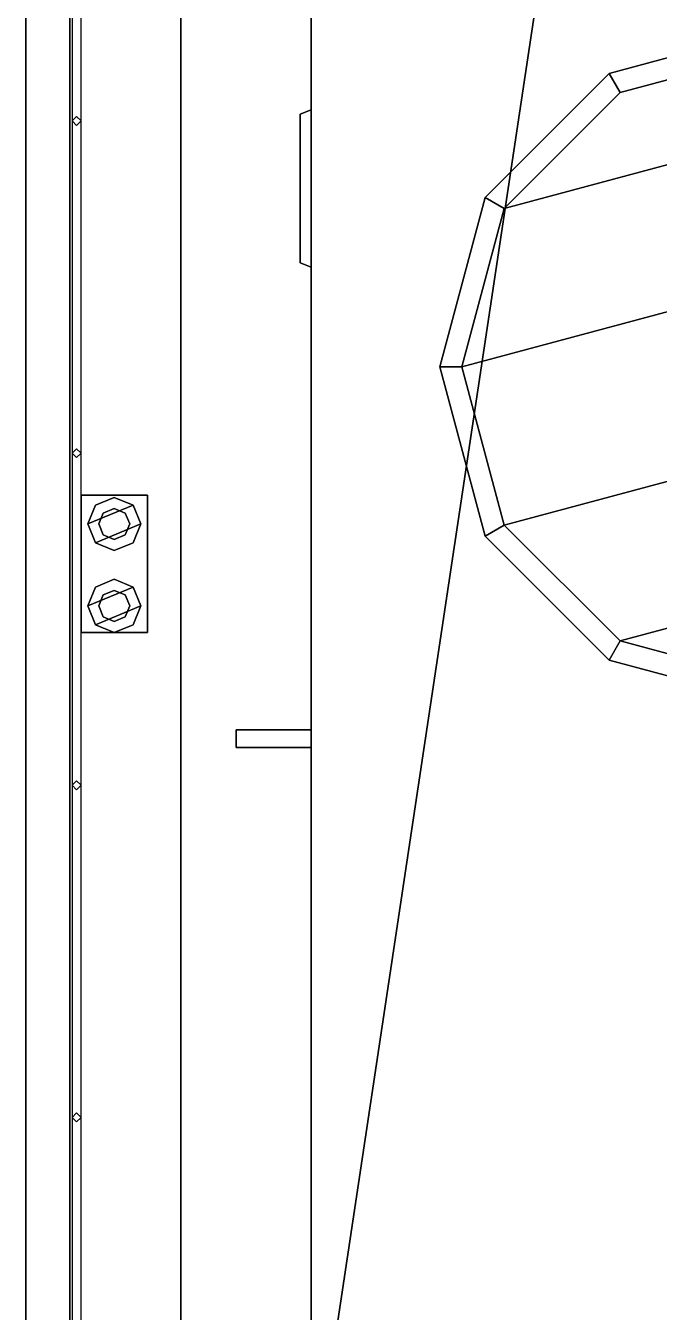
# Model space of a CAD drawing. Header units: millimetres. Extents: x -3.4 to 3.4, y -22.9 to 32.2.
# Drawn here: x -3.4 to -0.54, y -4.8 to 1.01 of the extents above; entities that cross this region are included whole.
import ezdxf

# ---------------------------------------------------------------- set-up
doc = ezdxf.new("R2010")
doc.units = ezdxf.units.MM
doc.layers.add('railings', color=6, linetype='Continuous')
doc.layers.add('superstructure', color=3, linetype='Continuous')

msp = doc.modelspace()

# ---------------------------------------------------------------- linework, layer by layer
for points in [[(-2.7, 12.33, -1.51), (-2.7, -7.18, -1.51), (-3.2, -7.19, -1.26), (-3.2, 10.5, -1.26)], [(2.7, 12.33, -1.51), (2.7, -7.18, -1.51), (-2.7, -7.18, -1.51), (-2.7, 12.33, -1.51)], [(-3.2, 10.5, 0.58), (-3.2, -8.29, 0.86), (-3.4, -8.29, 0.86), (-3.4, 10.5, 0.58)], [(-3.4, 10.5, 0.78), (-3.4, -8.29, 1.06), (-3.2, -8.29, 1.06), (-3.2, 10.5, 0.78)], [(-3.4, 10.5, 0.58), (-3.4, -8.29, 0.86), (-3.4, -8.29, 1.06), (-3.4, 10.5, 0.78)], [(-3.2, 10.5), (-3.2, -8.29), (-3.2, -8.29, 0.86), (-3.2, 10.5, 0.58)], [(-3.2, 10.5, 0.82), (-3.2, -8.29, 1.1), (-2.11, -8.29, 1.1), (-2.11, 10.5, 0.82)], [(-3.2, -7.19, -1.26), (-3.2, -8.29), (-3.2, 10.5), (-3.2, 10.5, -1.26)], [(-3.2, 10.5, 0.78), (-3.2, -8.29, 1.06), (-3.2, -8.29, 1.1), (-3.2, 10.5, 0.82)], [(-3.15, -1.11, 1.02), (-3.15, -1.73, 1.02), (-2.85, -1.73, 1.02), (-2.85, -1.11, 1.02)], [(-3.15, -1.11, 0.99), (-3.15, -1.73, 1), (-3.15, -1.73, 1.02), (-3.15, -1.11, 1.02)], [(-2.85, -1.11, 1.02), (-2.85, -1.11, 0.99), (-3.15, -1.11, 0.99), (-3.15, -1.11, 1.02)], [(-3, -1.12, 1.31), (-3.0849, -1.1551, 1.31), (-3.12, -1.24, 1.31), (-2.9151, -1.1551, 1.31)], [(-2.9151, -1.1551, 1.31), (-3.12, -1.24, 1.31), (-3.0849, -1.3249, 1.31), (-2.88, -1.24, 1.31)], [(-3.0849, -1.1551, 1.26), (-3.12, -1.24, 1.26), (-3.12, -1.24, 1.31), (-3.0849, -1.1551, 1.31)], [(-3, -1.12, 1.26), (-3.0849, -1.1551, 1.26), (-3.0849, -1.1551, 1.31), (-3, -1.12, 1.31)], [(-2.9151, -1.1551, 1.26), (-3, -1.12, 1.26), (-3, -1.12, 1.31), (-2.9151, -1.1551, 1.31)], [(-2.88, -1.24, 1.26), (-2.9151, -1.1551, 1.26), (-2.9151, -1.1551, 1.31), (-2.88, -1.24, 1.31)], [(-2.85, -1.73, 1.02), (-2.85, -1.73, 1), (-2.85, -1.11, 0.99), (-2.85, -1.11, 1.02)], [(-3.0495, -1.1905, 1.02), (-3.07, -1.24, 1.02), (-3.07, -1.24, 1.26), (-3.0495, -1.1905, 1.26)], [(-3, -1.17, 1.02), (-3.0495, -1.1905, 1.02), (-3.0495, -1.1905, 1.26), (-3, -1.17, 1.26)], [(-2.9505, -1.1905, 1.02), (-3, -1.17, 1.02), (-3, -1.17, 1.26), (-2.9505, -1.1905, 1.26)], [(-2.93, -1.24, 1.02), (-2.9505, -1.1905, 1.02), (-2.9505, -1.1905, 1.26), (-2.93, -1.24, 1.26)], [(-3.12, -1.24, 1.26), (-3.0849, -1.3249, 1.26), (-3.0849, -1.3249, 1.31), (-3.12, -1.24, 1.31)], [(-2.88, -1.24, 1.31), (-3.0849, -1.3249, 1.31), (-3, -1.36, 1.31), (-2.9151, -1.3249, 1.31)], [(-3.07, -1.24, 1.02), (-3.0495, -1.2895, 1.02), (-3.0495, -1.2895, 1.26), (-3.07, -1.24, 1.26)], [(-2.9505, -1.2895, 1.02), (-2.93, -1.24, 1.02), (-2.93, -1.24, 1.26), (-2.9505, -1.2895, 1.26)], [(-2.9151, -1.3249, 1.26), (-2.88, -1.24, 1.26), (-2.88, -1.24, 1.31), (-2.9151, -1.3249, 1.31)], [(-3.0849, -1.3249, 1.26), (-3, -1.36, 1.26), (-3, -1.36, 1.31), (-3.0849, -1.3249, 1.31)], [(-3.0495, -1.2895, 1.02), (-3, -1.31, 1.02), (-3, -1.31, 1.26), (-3.0495, -1.2895, 1.26)], [(-3, -1.31, 1.02), (-2.9505, -1.2895, 1.02), (-2.9505, -1.2895, 1.26), (-3, -1.31, 1.26)], [(-3, -1.36, 1.26), (-2.9151, -1.3249, 1.26), (-2.9151, -1.3249, 1.31), (-3, -1.36, 1.31)], [(-3, -1.49, 1.31), (-3.0849, -1.5251, 1.31), (-3.12, -1.61, 1.31), (-2.9151, -1.5251, 1.31)], [(-3, -1.49, 1.26), (-3.0849, -1.5251, 1.26), (-3.0849, -1.5251, 1.31), (-3, -1.49, 1.31)], [(-2.9151, -1.5251, 1.26), (-3, -1.49, 1.26), (-3, -1.49, 1.31), (-2.9151, -1.5251, 1.31)], [(-2.9151, -1.5251, 1.31), (-3.12, -1.61, 1.31), (-3.0849, -1.6949, 1.31), (-2.88, -1.61, 1.31)], [(-3.0849, -1.5251, 1.26), (-3.12, -1.61, 1.26), (-3.12, -1.61, 1.31), (-3.0849, -1.5251, 1.31)], [(-3.0495, -1.5605, 1.02), (-3.07, -1.61, 1.02), (-3.07, -1.61, 1.26), (-3.0495, -1.5605, 1.26)], [(-3, -1.54, 1.02), (-3.0495, -1.5605, 1.02), (-3.0495, -1.5605, 1.26), (-3, -1.54, 1.26)], [(-2.9505, -1.5605, 1.02), (-3, -1.54, 1.02), (-3, -1.54, 1.26), (-2.9505, -1.5605, 1.26)], [(-2.93, -1.61, 1.02), (-2.9505, -1.5605, 1.02), (-2.9505, -1.5605, 1.26), (-2.93, -1.61, 1.26)], [(-2.88, -1.61, 1.26), (-2.9151, -1.5251, 1.26), (-2.9151, -1.5251, 1.31), (-2.88, -1.61, 1.31)], [(-3.12, -1.61, 1.26), (-3.0849, -1.6949, 1.26), (-3.0849, -1.6949, 1.31), (-3.12, -1.61, 1.31)], [(-2.88, -1.61, 1.31), (-3.0849, -1.6949, 1.31), (-3, -1.73, 1.31), (-2.9151, -1.6949, 1.31)], [(-3.07, -1.61, 1.02), (-3.0495, -1.6595, 1.02), (-3.0495, -1.6595, 1.26), (-3.07, -1.61, 1.26)], [(-2.9505, -1.6595, 1.02), (-2.93, -1.61, 1.02), (-2.93, -1.61, 1.26), (-2.9505, -1.6595, 1.26)], [(-2.9151, -1.6949, 1.26), (-2.88, -1.61, 1.26), (-2.88, -1.61, 1.31), (-2.9151, -1.6949, 1.31)], [(-3.0495, -1.6595, 1.02), (-3, -1.68, 1.02), (-3, -1.68, 1.26), (-3.0495, -1.6595, 1.26)], [(-3, -1.68, 1.02), (-2.9505, -1.6595, 1.02), (-2.9505, -1.6595, 1.26), (-3, -1.68, 1.26)], [(-3.15, -1.73, 1.02), (-3.15, -1.73, 1), (-2.85, -1.73, 1), (-2.85, -1.73, 1.02)], [(-3.0849, -1.6949, 1.26), (-3, -1.73, 1.26), (-3, -1.73, 1.31), (-3.0849, -1.6949, 1.31)], [(-3, -1.73, 1.26), (-2.9151, -1.6949, 1.26), (-2.9151, -1.6949, 1.31), (-3, -1.73, 1.31)]]:
    msp.add_3dface(points)
at = {"layer": 'railings'}
for points in [[(-3.19, 9.6, 1.84), (-3.19, -8.4, 2.12), (-3.15, -8.4, 2.12), (-3.15, 9.6, 1.84)], [(-3.19, 9.6, 1.32), (-3.19, -8.4, 1.6), (-3.15, -8.4, 1.6), (-3.15, 9.6, 1.32)], [(-3.17, 0.6, 0.96), (-3.19, 0.58, 0.96), (-3.19, 0.58, 1.96), (-3.17, 0.6, 1.96)], [(-3.15, 0.58, 0.96), (-3.17, 0.6, 0.96), (-3.17, 0.6, 1.96), (-3.15, 0.58, 1.96)], [(-3.19, 0.58, 0.96), (-3.17, 0.56, 0.96), (-3.17, 0.56, 1.96), (-3.19, 0.58, 1.96)], [(-3.17, 0.56, 0.96), (-3.15, 0.58, 0.96), (-3.15, 0.58, 1.96), (-3.17, 0.56, 1.96)], [(-3.17, -0.9, 0.99), (-3.19, -0.92, 0.99), (-3.19, -0.92, 1.99), (-3.17, -0.9, 1.99)], [(-3.19, -0.92, 0.99), (-3.17, -0.94, 0.99), (-3.17, -0.94, 1.99), (-3.19, -0.92, 1.99)], [(-3.15, -0.92, 0.99), (-3.17, -0.9, 0.99), (-3.17, -0.9, 1.99), (-3.15, -0.92, 1.99)], [(-3.17, -0.94, 0.99), (-3.15, -0.92, 0.99), (-3.15, -0.92, 1.99), (-3.17, -0.94, 1.99)], [(-3.17, -2.4, 1.01), (-3.19, -2.42, 1.01), (-3.19, -2.42, 2.01), (-3.17, -2.4, 2.01)], [(-3.19, -2.42, 1.01), (-3.17, -2.44, 1.01), (-3.17, -2.44, 2.01), (-3.19, -2.42, 2.01)], [(-3.15, -2.42, 1.01), (-3.17, -2.4, 1.01), (-3.17, -2.4, 2.01), (-3.15, -2.42, 2.01)], [(-3.17, -2.44, 1.01), (-3.15, -2.42, 1.01), (-3.15, -2.42, 2.01), (-3.17, -2.44, 2.01)], [(-3.17, -3.9, 1.03), (-3.19, -3.92, 1.03), (-3.19, -3.92, 2.03), (-3.17, -3.9, 2.03)], [(-3.19, -3.92, 1.03), (-3.17, -3.94, 1.03), (-3.17, -3.94, 2.03), (-3.19, -3.92, 2.03)], [(-3.15, -3.92, 1.03), (-3.17, -3.9, 1.03), (-3.17, -3.9, 2.03), (-3.15, -3.92, 2.03)], [(-3.17, -3.94, 1.03), (-3.15, -3.92, 1.03), (-3.15, -3.92, 2.03), (-3.17, -3.94, 2.03)]]:
    msp.add_3dface(points, dxfattribs=at)
at = {"layer": 'superstructure'}
for points in [[(-2.11, 6.95, 2.26), (-2.11, 6.24, 2.26), (-2.11, -6.85, 3.04), (-2.11, 10.5, 2.77)], [(-2.11, 6.24, 1.36), (-2.11, 10.5, 0.82), (-2.11, -8.29, 1.1), (-2.11, 0.63, 1.43)], [(-2.11, 9.01, 2.7932), (-2.11, -5.64, 3.0212), (-0.63, 4.2, 2.868), (-0.63, 5.78, 2.8435)], [(-2.11, 6.24, 2.26), (-2.11, 6.24, 1.36), (-2.11, 0.63, 1.43), (-2.11, 0.63, 2.33)], [(-2.11, -6.85, 3.04), (-2.11, 6.24, 2.26), (-2.11, 0.63, 2.33), (-2.11, -6.85, 3.04)], [(-0.63, 4.2, 2.868), (-2.11, -5.64, 3.0212), (2.11, -5.64, 3.0212), (0.63, 4.2, 2.868)], [(0, 1, 2.91), (-0.765, 0.795, 2.91), (-0.765, 0.795, 3.91), (0, 1, 3.91)], [(0, 1, 3.91), (-0.765, 0.795, 3.91), (-0.715, 0.7084, 3.91), (0, 0.9, 3.91)], [(-1.2384, 0.185, 2.97), (0.715, 0.7084, 2.97), (0, 0.9, 2.97), (-0.715, 0.7084, 2.97)], [(-0.715, 0.7084, 2.91), (0, 0.9, 2.91), (0, 0.9, 3.91), (-0.715, 0.7084, 3.91)], [(-0.765, 0.795, 2.91), (-1.325, 0.235, 2.91), (-1.325, 0.235, 3.91), (-0.765, 0.795, 3.91)], [(-0.765, 0.795, 3.91), (-1.325, 0.235, 3.91), (-1.2384, 0.185, 3.91), (-0.715, 0.7084, 3.91)], [(-1.43, -0.53, 2.97), (1.2384, 0.185, 2.97), (0.715, 0.7084, 2.97), (-1.2384, 0.185, 2.97)], [(-1.2384, 0.185, 2.91), (-0.715, 0.7084, 2.91), (-0.715, 0.7084, 3.91), (-1.2384, 0.185, 3.91)], [(-2.16, -0.06, 1.45), (-2.16, 0.61, 1.45), (-2.11, 0.63, 1.43), (-2.11, -0.08, 1.43)], [(-2.11, 0.63, 2.33), (-2.11, 0.63, 1.43), (-2.16, 0.61, 1.45), (-2.16, 0.61, 2.31)], [(-2.11, -0.08, 2.33), (-2.11, 0.63, 2.33), (-2.16, 0.61, 2.31), (-2.16, -0.06, 2.31)], [(-2.16, 0.61, 2.31), (-2.16, 0.61, 1.45), (-2.16, -0.06, 1.45), (-2.16, -0.06, 2.31)], [(-2.11, -6.85, 3.04), (-2.11, -6.85, 3.04), (-2.11, 0.63, 2.33), (-2.11, -0.08, 2.33)], [(-2.11, -0.08, 1.43), (-2.11, 0.63, 1.43), (-2.11, -8.29, 1.1)], [(-1.325, 0.235, 2.91), (-1.53, -0.53, 2.91), (-1.53, -0.53, 3.91), (-1.325, 0.235, 3.91)], [(-1.325, 0.235, 3.91), (-1.53, -0.53, 3.91), (-1.43, -0.53, 3.91), (-1.2384, 0.185, 3.91)], [(-1.43, -0.53, 2.91), (-1.2384, 0.185, 2.91), (-1.2384, 0.185, 3.91), (-1.43, -0.53, 3.91)], [(-1.2384, -1.245, 2.97), (1.43, -0.53, 2.97), (1.2384, 0.185, 2.97), (-1.43, -0.53, 2.97)], [(-2.16, -0.06, 2.31), (-2.16, -0.06, 1.45), (-2.11, -0.08, 1.43), (-2.11, -0.08, 2.33)], [(-2.11, -0.08, 2.33), (-2.11, -0.08, 1.43), (-2.11, -5.77, 1.5), (-2.11, -5.77, 2.4)], [(-2.11, -6.85, 3.04), (-2.11, -0.08, 2.33), (-2.11, -5.77, 2.4), (-2.11, -6.85, 3.04)], [(-2.11, -0.08, 1.43), (-2.11, -8.29, 1.1), (-2.11, -8.29, 1.1), (-2.11, -5.77, 1.5)], [(-1.53, -0.53, 2.91), (-1.325, -1.295, 2.91), (-1.325, -1.295, 3.91), (-1.53, -0.53, 3.91)], [(-1.53, -0.53, 3.91), (-1.325, -1.295, 3.91), (-1.2384, -1.245, 3.91), (-1.43, -0.53, 3.91)], [(-1.2384, -1.245, 2.91), (-1.43, -0.53, 2.91), (-1.43, -0.53, 3.91), (-1.2384, -1.245, 3.91)], [(-0.715, -1.7684, 2.97), (1.2384, -1.245, 2.97), (1.43, -0.53, 2.97), (-1.2384, -1.245, 2.97)], [(-1.325, -1.295, 3.91), (-0.765, -1.855, 3.91), (-0.715, -1.7684, 3.91), (-1.2384, -1.245, 3.91)], [(-0.715, -1.7684, 2.91), (-1.2384, -1.245, 2.91), (-1.2384, -1.245, 3.91), (-0.715, -1.7684, 3.91)], [(0, -1.96, 2.97), (0.715, -1.7684, 2.97), (1.2384, -1.245, 2.97), (-0.715, -1.7684, 2.97)], [(-1.325, -1.295, 2.91), (-0.765, -1.855, 2.91), (-0.765, -1.855, 3.91), (-1.325, -1.295, 3.91)], [(-0.765, -1.855, 3.91), (0, -2.06, 3.91), (0, -1.96, 3.91), (-0.715, -1.7684, 3.91)], [(0, -1.96, 2.91), (-0.715, -1.7684, 2.91), (-0.715, -1.7684, 3.91), (0, -1.96, 3.91)], [(-0.765, -1.855, 2.91), (0, -2.06, 2.91), (0, -2.06, 3.91), (-0.765, -1.855, 3.91)], [(-2.11, -2.25, 2.84), (-2.11, -2.17, 2.84), (-2.45, -2.17, 1.03), (-2.45, -2.25, 1.03)], [(-2.11, -2.17, 2.84), (-2.11, -2.17, 1.0088), (-2.45, -2.17, 1.0088), (-2.45, -2.17, 1.03)], [(-2.45, -2.17, 1.03), (-2.45, -2.17, 1.0088), (-2.45, -2.25, 1.01), (-2.45, -2.25, 1.03)], [(-2.45, -2.25, 1.03), (-2.45, -2.25, 1.01), (-2.11, -2.25, 1.01), (-2.11, -2.25, 2.84)]]:
    msp.add_3dface(points, dxfattribs=at)

doc.saveas('drawing.dxf')
